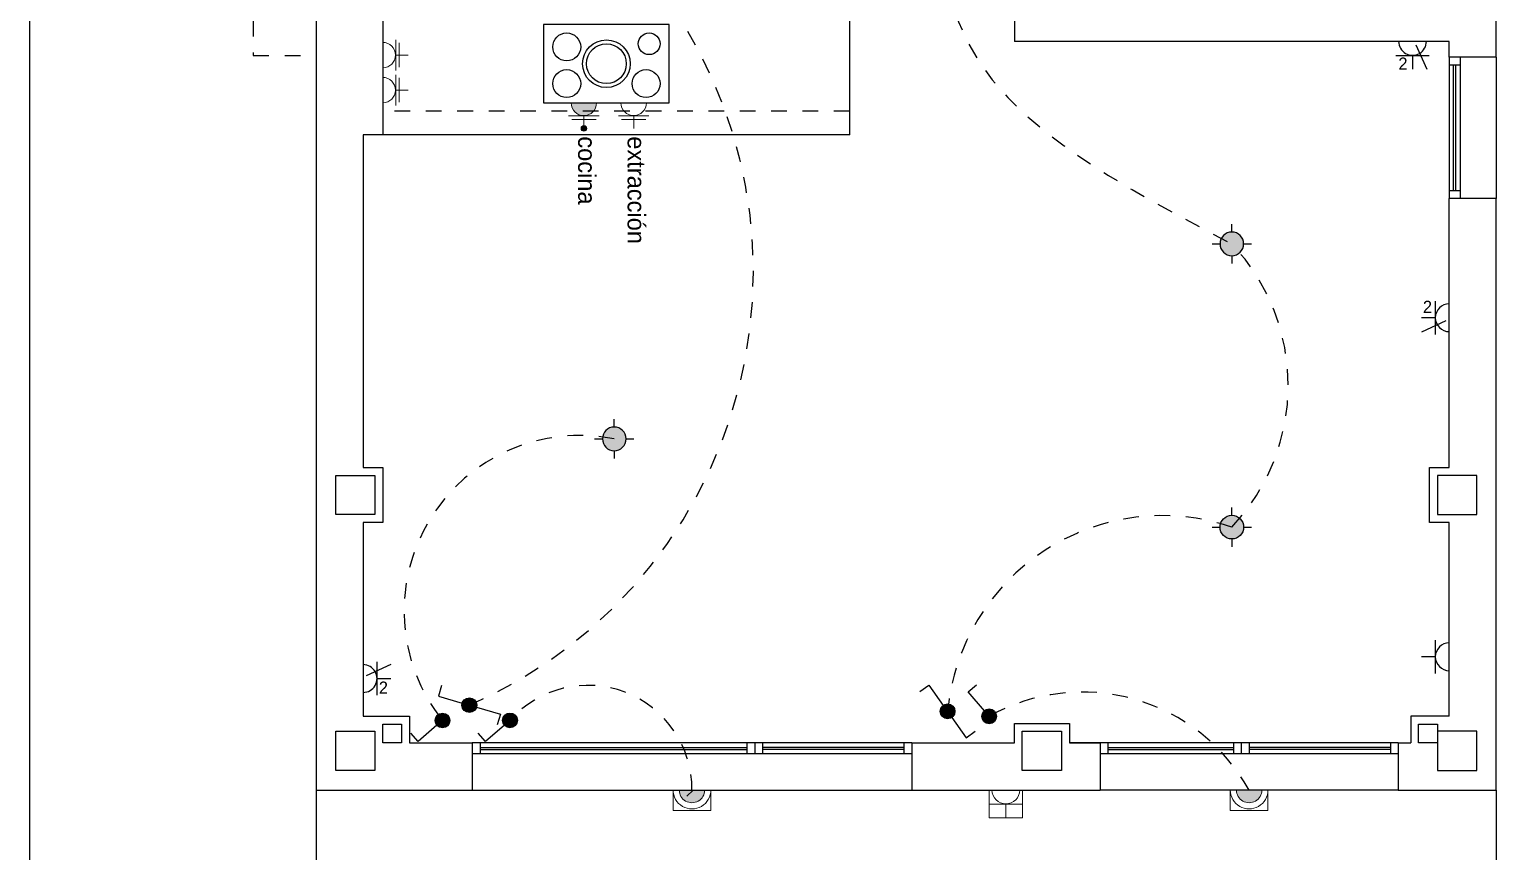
# Model space of a CAD drawing. Header units: millimetres. Extents: x 441156 to 441876, y 4514765 to 4515211.
# Drawn here: x 441363.37 to 441372.73, y 4514925.91 to 4514931.15 of the extents above; entities that cross this region are included whole.
import ezdxf

# ---------------------------------------------------------------- set-up
doc = ezdxf.new("R2010")
doc.units = ezdxf.units.MM
for name, pattern in [('CONTINUA', [0]), ('CYPE_RAYAPUNTO', [0.4125, 0.2025, -0.105, 0, -0.105]), ('HIDDEN', [0.375, 0.25, -0.125]), ('RAYITAS', [0.375, 0.25, -0.125])]:
    doc.linetypes.add(name, pattern=pattern)
doc.layers.add('01_cartela', color=6, linetype='Continuous', plot=False)
for name, color, linetype in [('01_eléctrico', 170, 'Continuous'), ('01_enchufes', 38, 'Continuous'), ('01_mono BAJA', 2, 'Continuous'), ('01_proyección', 4, 'RAYITAS'), ('01_textos', 7, 'Continuous'), ('INGIN ELECTRICIDAD ALUMBRADO', 120, 'HIDDEN')]:
    doc.layers.add(name, color=color, linetype=linetype)
doc.layers.add('INGIN ELECTRICIDAD FUERZA', color=38, linetype='Continuous', lineweight=5)
doc.styles.add('BERNARDO', font='')
doc.styles.add('EBRA', font='')
doc.styles.get('BERNARDO').set_extended_font_data('Century Gothic')
doc.styles.get('EBRA').set_extended_font_data('Century Gothic')

# ---------------------------------------------------------------- blocks, each defined once
blk = doc.blocks.new('PUNTO LUZ ESTANCO')
at = {"layer": 'INGIN ELECTRICIDAD ALUMBRADO', "linetype": 'CONTINUA', "lineweight": 13}
h = blk.add_hatch(color=170, dxfattribs=at)
h.dxf.hatch_style = 1
h.paths.add_polyline_path([(53.50630562564176, -2.732253006426607), (53.67235039588125, -2.732253006426607, 1)])
h = blk.add_hatch(dxfattribs=at)
h.set_pattern_fill('ANSI31', color=256)
h.set_pattern_definition([(45, (0, 0), (-0.08838834764831843, 0.08838834764831845), [])])
h.paths.add_polyline_path([(53.53630562564176, -2.732253006426607), (53.64235039588125, -2.732253006426607, 1)])
at = {"layer": 'INGIN ELECTRICIDAD ALUMBRADO', "color": 170, "linetype": 'CONTINUA', "lineweight": 13}
blk.add_lwpolyline([(53.46606485859957, -2.597767605446279), (53.71259116292344, -2.597767605446279), (53.71259116292344, -2.732253006426607), (53.46606485859957, -2.732253006426607)], close=True, dxfattribs=at)
for radius in [0.1232631521619325, 0.08302238511974597]:
    blk.add_arc((53.58932801076151, -2.732253006426607), radius, 0, 180, dxfattribs=at)
blk = doc.blocks.new('Tabla de simbolos_Salida para lampara incandescente_ vapor de mercurio o similar_ empotrada en techo')
at = {"layer": '01_eléctrico'}
h = blk.add_hatch(color=170, dxfattribs=at)
edge = h.paths.add_edge_path()
edge.add_arc((0, 0), 0.0825, 0, 360)
at = {"layer": '01_eléctrico', "color": 170}
for p, q in [((0, 0.0825), (0, 0.1375)), ((-0.1375, 0), (-0.0825, 0)), ((0.0825, 0), (0.1375, 0)), ((0, -0.0825), (0, -0.1375))]:
    blk.add_line(p, q, dxfattribs=at)
blk.add_circle((0, 0), 0.0825, dxfattribs=at)
blk = doc.blocks.new('A$C05441830')
at = {"layer": '01_mono BAJA', "color": 254, "linetype": 'CONTINUA'}
for p, q in [((7.920336843992118, 7.669677982106805), (7.920336843875702, 13.24967797938734)), ((4.850336843926925, 8.70713317207992), (4.850336843926925, 7.769677980802953)), ((0.4003368437988684, 8.217177142389119), (0.400336843857076, 2.999677979387343)), ((0.8253368439036421, 8.217177142389119, 5.307373365237567e-07), (0.8253368438454345, 7.174677141942084, 5.307373365237567e-07)), ((3.800336843880359, 7.174677141942084), (3.800336843880359, 7.924677141942084)), ((7.620336843945552, 7.769677980802953), (4.850336843926925, 7.769677980802953)), ((7.620336844003759, 7.669677981175482), (7.620336843945552, 7.769677979871631)), ((7.620317887340207, 7.619682592339814, -2.222830971732036e-06), (7.6903178866487, 7.619681166484952, -2.222830971732036e-06)), ((7.920336843759287, 7.669677981175482, -2.222830971732036e-06), (7.620318525878247, 7.669677981175482, -2.222830971732036e-06)), ((7.620318525878247, 7.669677981175482, -2.222830971732036e-06), (7.620318525878247, 6.769677980802953, -2.222830971732036e-06)), ((7.648314459307585, 6.819675650447607, -2.222830972633726e-06), (7.648334816971328, 7.619682021439075, -2.222830972633727e-06)), ((7.662314459739719, 6.819675365462899, -2.222830972633726e-06), (7.662334817345254, 7.619681736454368, -2.222830972633727e-06)), ((7.69031852617627, 7.669677981175482, -2.222830971732036e-06), (7.69031852617627, 6.769677980802953, -2.222830971732036e-06)), ((7.920336843759287, 7.669677981175482, -2.222830971732036e-06), (7.920336843759287, 6.769677980802953, -2.222830971732036e-06)), ((0.7003368438454345, 7.174677142873406), (0.7003368438454345, 5.054677980020642)), ((0.8253368439036421, 7.174677141942084), (0.7003368438454345, 7.174677141942084)), ((3.800336843880359, 7.174677141942084), (0.8253368438454345, 7.174677141942084)), ((7.620297529676463, 6.819676220417023, -2.222830971732035e-06), (7.690297529043164, 6.819674795493484, -2.222830971732035e-06)), ((7.92033684393391, 6.769677980802953, -2.222830971732036e-06), (7.620318525878247, 6.769677980802953, -2.222830971732036e-06)), ((7.620336843770929, 5.054677980951965), (7.620336843770929, 6.769677982665598, -2.222830973508394e-06)), ((7.92033684393391, 2.999677979387343), (7.92033684393391, 6.769677980802953)), ((7.495337071944959, 4.704677981324494, -2.158720566690815e-05), (7.495337071944959, 5.054677981883287, -2.158720566690815e-05)), ((7.495337071944959, 5.054677981883287, -2.158720566690815e-05), (7.620337208441924, 5.054677981883287, -2.158720566690815e-05)), ((0.7003368438454345, 4.704677980393171), (0.7003368438454345, 3.469677979126573)), ((7.620337208441924, 4.704677981324494, -2.158720566690815e-05), (7.495337071944959, 4.704677981324494, -2.158720566690815e-05)), ((7.620336843770929, 3.46967797819525), (7.620336843770929, 4.704677981324494)), ((0.7003368439618498, 3.469677979126573), (0.995306282187812, 3.469677979126573)), ((0.995306282187812, 3.469677979126573), (0.9953062822460197, 3.299677979201078)), ((7.620336843887344, 3.469677979126573), (7.375336707453243, 3.469677979126573)), ((7.375336707453243, 3.469677979126573), (7.375336707627866, 3.299677980132401, 1.070104252505718e-07)), ((0.9953062822460197, 3.299677979201078), (1.39549861557316, 3.299677979201078)), ((1.395498615514953, 3.299677981995046), (1.395498615514953, 2.999677982181311)), ((4.195498615677934, 3.299598849378526, 1.438546984373727e-06), (1.395498615398537, 3.299644652754068)), ((1.445498615445103, 3.299681796692312), (1.445498615445103, 3.229681796394289)), ((3.145501801220234, 3.299638414755464, 1.438546978156478e-06), (3.145501801220234, 3.229638415388763, 1.438546978156478e-06)), ((3.195498615794349, 3.299638414755464, 1.438546978156478e-06), (3.195498615794349, 3.229638415388763, 1.438546978156478e-06)), ((3.245498615782708, 3.299638414755464, 1.438546978156478e-06), (3.245498615782708, 3.229638415388763, 1.438546978156478e-06)), ((4.145128550881054, 3.299681796692312, 1.438546980692533e-06), (4.145128550881054, 3.229681796394289, 1.438546980692533e-06)), ((4.195498615852557, 3.299598848447204, 3.129462420328761e-06), (4.850336405856069, 3.299598849378526, 1.734793290241672e-06)), ((4.195498615736142, 3.299598849378526, 1.438546981012136e-06), (4.195498615852557, 2.999677982181311, 1.438546981012136e-06)), ((5.395498177735135, 3.299677981995046, 1.438546977712389e-06), (5.200336405832786, 3.299677981995046, 1.734793290241672e-06)), ((5.20033684396185, 3.299677979201078), (5.395498615747783, 3.299677978269756)), ((7.295498615771066, 3.299641339108348, 1.438546977268299e-06), (5.395498615747783, 3.299677981995046, 1.438546977268299e-06)), ((5.395498615747783, 3.299677982926369, 1.438546977268299e-06), (5.395498615747783, 2.999711310490966, 1.438546977268299e-06)), ((5.445498177781701, 3.299677981995046, 1.438546977712389e-06), (5.445498177781701, 3.229677981697023, 1.438546977712389e-06)), ((6.245501801196951, 3.299673672765493, 1.438546977268299e-06), (6.245501801196951, 3.229673673398793, 1.438546977268299e-06)), ((6.295498615771066, 3.299673672765493, 1.438546977268299e-06), (6.295498615771066, 3.229673673398793, 1.438546977268299e-06)), ((6.345498615759425, 3.299673672765493, 1.438546977268299e-06), (6.345498615759425, 3.229673673398793, 1.438546977268299e-06)), ((7.2454986157245, 3.299714107066393, 1.438546977268299e-06), (7.2454986157245, 3.22971410676837, 1.438546977268299e-06)), ((7.295498615771066, 3.299711311236024, 1.438546977268299e-06), (7.295498615712859, 2.999677982181311, 1.438546977268299e-06)), ((7.295498615712859, 3.299677979201078), (7.375336707627866, 3.299677980132401)), ((4.195498615677934, 3.229677981697023, 1.438546984373727e-06), (1.395498615398537, 3.229632178321481)), ((1.445498615445103, 3.27164438937325, 1.43854698723803e-06), (3.145498615805991, 3.27164438739419, 1.438546977254787e-06)), ((1.445498615445103, 3.257644388941117, 1.43854698723803e-06), (3.145498615805991, 3.257644386962056, 1.438546977254787e-06)), ((4.145128550881054, 3.27164438739419, 1.438546979790843e-06), (3.245498615782708, 3.27164438739419, 1.438546977254787e-06)), ((4.145128550881054, 3.257644386962056, 1.438546979790843e-06), (3.245498615782708, 3.257644386962056, 1.438546977254787e-06)), ((7.295498615771066, 3.229702149517834, 1.438546977268299e-06), (5.395498615747783, 3.229665506631136, 1.438546977268299e-06)), ((5.445498177781701, 3.271640573628247, 1.438546976810698e-06), (6.245501801196951, 3.27167964540422, 1.438546976366609e-06)), ((5.445498177781701, 3.257640573196113, 1.438546976810698e-06), (6.245501801196951, 3.257679644972086, 1.438546976366609e-06)), ((7.2454986157245, 3.271676698699594, 1.438546976366609e-06), (6.345495430345181, 3.27167964540422, 1.438546976366609e-06)), ((7.2454986157245, 3.25767669826746, 1.438546976366609e-06), (6.345495430345181, 3.257679644972086, 1.438546976366609e-06)), ((0.400336843857076, 2.999677979387343), (1.395498615514953, 2.999677979387343)), ((0.4003517775563523, 2.99967797845602), (0.4003517775563523, -0.0003220196813344955)), ((1.395498615398537, 2.999677982181311), (4.195498615677934, 2.999677982181311, 1.438546984373727e-06)), ((4.195498615736142, 2.999677982181311, 3.092413362332912e-06), (5.395498615747783, 2.999677982181311, 1.438546977268299e-06)), ((7.295498615771066, 2.999677982181311, 1.438546977268299e-06), (5.395498615747783, 2.999677982181311, 1.438546977268299e-06)), ((7.295498615654651, 2.999677979387343), (7.92033684393391, 2.999677979387343)), ((7.92033684393391, 2.999677979387343), (7.92033684393391, -0.0003220206126570702))]:
    blk.add_line(p, q, dxfattribs=at)
for points in [[(1.850335732335225, 7.377402495592833), (2.6503357301699, 7.377461073920131), (2.650299118948169, 7.877461072057486), (1.850299121113494, 7.877402493730187)], [(0.775336843857076, 4.754677980206907), (0.525336843857076, 4.754677980206907), (0.525336843857076, 5.004677980206907), (0.775336843857076, 5.004677980206907), (0.775336843857076, 4.754677980206907)], [(7.545337028452195, 4.754677980206907), (7.795337028452195, 4.754677980206907), (7.795337028452195, 5.004677980206907), (7.545337028452195, 5.004677980206907), (7.545337028452195, 4.754677980206907)], [(0.775336843857076, 3.124677979387343), (0.525336843857076, 3.124677979387343), (0.525336843857076, 3.374677979387343), (0.775336843857076, 3.374677979387343), (0.775336843857076, 3.124677979387343)], [(0.8253062822041102, 3.419677979312837), (0.9453062821994536, 3.419677979312837), (0.9453062821994536, 3.299677979201078), (0.8253062822041102, 3.299677979201078)], [(5.150336843915284, 3.124677982181311), (4.900336843915284, 3.124677982181311), (4.900336843915284, 3.374677982181311), (5.150336843915284, 3.374677982181311), (5.150336843915284, 3.124677982181311)], [(7.425336707441602, 3.419677979312837), (7.545336707436945, 3.419677979312837), (7.545336707436945, 3.299677979201078), (7.425336707441602, 3.299677979201078)], [(7.545337028452195, 3.124677979387343), (7.795337028452195, 3.124677979387343), (7.795337028452195, 3.374677979387343), (7.545337028452195, 3.374677979387343), (7.545337028452195, 3.124677979387343)]]:
    blk.add_lwpolyline(points, close=True, dxfattribs=at)
at = {"layer": '01_mono BAJA', "color": 254, "linetype": 'CONTINUA', "elevation": 5.307373365866472e-07}
blk.add_lwpolyline([(0.7003215760923922, 5.054677980020642), (0.8253368438454345, 5.054677980020642), (0.8253368438454345, 4.704677980393171), (0.7003368439618498, 4.704677980393171)], dxfattribs=at)
at = {"layer": '01_mono BAJA', "color": 254, "linetype": 'CONTINUA'}
blk.add_lwpolyline([(4.850336843926925, 3.299598849378526), (4.850336843926925, 3.424677981995046), (5.200336843903642, 3.424677981995046), (5.20033684396185, 3.299677981995046)], dxfattribs=at)
for centre, radius in [((1.997532245062757, 7.734465964138508), 0.08904847114415482), ((2.250317425641697, 7.627431783825159), 0.1518055620857002), ((2.522868318483233, 7.754287268035114), 0.06926563296337918), ((2.250317425641697, 7.627431783825159), 0.1268055620857002), ((1.997549370920751, 7.500577747821808), 0.08904847114415482), ((2.503104054776486, 7.500614766031504), 0.08904847114415482)]:
    blk.add_circle(centre, radius, dxfattribs=at)
at = {"layer": '01_proyección', "color": 120, "ltscale": 0.25}
blk.add_line((3.800336843880359, 7.324677142314613), (0.8253368438454345, 7.324677142314613), dxfattribs=at)
at = {"layer": '01_proyección', "color": 120, "ltscale": 0.25, "elevation": -1.30406075497055e-06}
blk.add_lwpolyline([(7.92033684393391, 10.59967769961804), (8.120336843887344, 10.59967769961804), (8.120336843887344, 13.69972643163055), (0.0003368438337929547, 13.69972643163055), (0.0003368438337929547, 7.679677978157997), (0.4003368437988684, 7.679677978157997)], dxfattribs=at)

msp = doc.modelspace()

# ---------------------------------------------------------------- hatches: boundary and pattern name
at = {"layer": '01_eléctrico'}
h = msp.add_hatch(color=256, dxfattribs=at)
h.dxf.hatch_style = 1
edge = h.paths.add_edge_path()
edge.add_arc((441366.175405719, 4514926.841981201), 0.04703331445313394, 134.7574741909385, 494.7574741909385)
h = msp.add_hatch(color=256, dxfattribs=at)
h.dxf.hatch_style = 1
edge = h.paths.add_edge_path()
edge.add_arc((441366.0043123471, 4514926.744431714), 0.04703331445313395, 541.9614974540831, 901.9614974540831)
h = msp.add_hatch(color=256, dxfattribs=at)
h.dxf.hatch_style = 1
edge = h.paths.add_edge_path()
edge.add_arc((441366.4341591218, 4514926.745059738), 0.04703331445313395, 541.9614974540831, 901.9614974540831)
h = msp.add_hatch(color=256, dxfattribs=at)
h.dxf.hatch_style = 1
edge = h.paths.add_edge_path()
edge.add_arc((441369.2222212328, 4514926.802571307), 0.04703331445313395, -205.79063565737022, 154.2093643426298, ccw=False)
h = msp.add_hatch(color=256, dxfattribs=at)
h.dxf.hatch_style = 1
edge = h.paths.add_edge_path()
edge.add_arc((441369.4874663671, 4514926.77081833), 0.04703331445313395, 541.9614974540831, 901.9614974540831)
at = {"layer": 'INGIN ELECTRICIDAD FUERZA'}
h = msp.add_hatch(color=256, dxfattribs=at)
edge = h.paths.add_edge_path()
edge.add_line((441366.9049501711, 4514930.678969773), (441366.9859500214, 4514930.67912562))
edge.add_arc((441366.9049501711, 4514930.678969773), 0.08100000000000002, -539.8897607500297, -359.8897607500297, ccw=False)
edge.add_line((441366.8239503208, 4514930.678813927), (441366.9049501701, 4514930.678969773))
h = msp.add_hatch(color=256, dxfattribs=at)
edge = h.paths.add_edge_path()
edge.add_arc((441366.9052618652, 4514930.516970073), 0.018, 0, 360)

# ---------------------------------------------------------------- linework, layer by layer
at = {"layer": '01_cartela', "color": 3}
msp.add_lwpolyline([(441363.3718226749, 4514938.703689482), (441363.3718226749, 4514917.16866547), (441394.0098107352, 4514917.16866547), (441394.0098107352, 4514938.703689482)], close=True, dxfattribs=at)
at = {"layer": '01_eléctrico'}
for points, elevation in [([(441365.9979181724, 4514926.967747139), (441365.9780032795, 4514926.900066301), (441366.1302851622, 4514926.855257796)], 2.257018599874528e-06), ([(441369.0455963699, 4514926.929545943), (441369.1031298457, 4514926.970377276), (441369.1950003438, 4514926.840926956)], 8.062038612679487e-06), ([(441369.4567041743, 4514926.806396698), (441369.3528817754, 4514926.926473686), (441369.4062493268, 4514926.972616975)], 8.327407280627711e-06), ([(441366.2205262768, 4514926.828704607), (441366.3728081581, 4514926.783896101), (441366.3528932665, 4514926.716215264)], 2.257018599874528e-06), ([(441365.9687352705, 4514926.713669522), (441365.8486582817, 4514926.609847123), (441365.8025149939, 4514926.663214674)], 5.173391399555929e-06), ([(441366.3985820452, 4514926.714297546), (441366.2785050564, 4514926.610475147), (441366.2323617686, 4514926.663842699)], 5.173391398988785e-06), ([(441369.2494421214, 4514926.764215656), (441369.3413126207, 4514926.634765337), (441369.3988460958, 4514926.67559667)], 8.062038612679487e-06)]:
    msp.add_lwpolyline(points, dxfattribs=dict(at, elevation=elevation))
for centre, radius in [((441366.175405719, 4514926.841981201, 2.257018599874528e-06), 0.04703331445313394), ((441366.0043123471, 4514926.744431714, 4.855743684091654e-06), 0.0470333144531242), ((441366.4341591218, 4514926.745059738, 4.855743683524509e-06), 0.0470333144531242), ((441369.2222212328, 4514926.802571307, 8.062038612679487e-06), 0.04703331445313395), ((441369.4874663671, 4514926.77081833, 8.327407281194855e-06), 0.0470333144531242)]:
    msp.add_circle(centre, radius, dxfattribs=at)
at = {"layer": '01_eléctrico', "color": 170, "linetype": 'CYPE_RAYAPUNTO', "ltscale": 0.25}
for centre, radius, start, end in [((441364.9728240038, 4514929.604082396, 5.728648551587428e-06), 3.012541418953976, 293.5276613103812, 45.11967399394552), ((441370.0798081533, 4514928.878707871, 5.197944860958226e-06), 1.313073183484878, 316.5813153685247, 43.41868469225633), ((441366.8774117649, 4514927.44275525, 6.036105649309675e-06), 1.118015363549732, 78.5914896850459, 218.653565595785), ((441370.5906741927, 4514926.675141688, 5.197944860958226e-06), 1.374373242384915, 71.20123024622113, 174.6799888328691), ((441366.9304765618, 4514926.305085136, 5.917218356697805e-06), 0.6632560998625888, 359.6657579674149, 138.4437103236028), ((441370.0811031479, 4514925.708984604, 8.327407281194855e-06), 1.216509551835524, 29.1323320797554, 119.2081391911289)]:
    msp.add_arc(centre, radius, start, end, dxfattribs=at)
msp.add_spline([(441368.8235755648, 4514933.285999038, 5.728648551587428e-06), (441369.202085545, 4514932.800686598, 5.728648551587428e-06), (441369.2269488477, 4514931.476985721, 5.728648551587428e-06), (441371.0335596043, 4514929.781215131, 5.197944860958226e-06)], degree=3, dxfattribs=at)
at = {"layer": '01_enchufes'}
for p, q in [((441372.2050507228, 4514931.048817823, 5.197944860958228e-06), (441372.2759605479, 4514930.893644433, 5.197944860958228e-06)), ((441372.0787360399, 4514930.980872572, 5.197944860958228e-06), (441372.2913087439, 4514930.980872571, 5.197944860958228e-06)), ((441372.1850223933, 4514930.98264401, 5.197944860958228e-06), (441372.1850223914, 4514930.89407205, 5.197944860958228e-06)), ((441372.3282165363, 4514929.416692493, 4.66720728861941e-06), (441372.3282165347, 4514929.204119788, 4.66720728861941e-06)), ((441372.3961617872, 4514929.29037781, 4.66720728861941e-06), (441372.240988397, 4514929.219467985, 4.66720728861941e-06)), ((441372.3299879745, 4514929.310406139, 4.66720728861941e-06), (441372.241416015, 4514929.310406141, 4.66720728861941e-06)), ((441372.3282162057, 4514927.256624011, 5.197944860958228e-06), (441372.3282162042, 4514927.044051306, 5.197944860958228e-06)), ((441365.5209577515, 4514927.031741967, 5.197944860958228e-06), (441365.6761311417, 4514927.102651792, 5.197944860958228e-06)), ((441365.5889030027, 4514926.905427284, 5.197944860958228e-06), (441365.5889030037, 4514927.117999989, 5.197944860958228e-06)), ((441372.3299876439, 4514927.150337658, 5.197944860958228e-06), (441372.2414156844, 4514927.15033766, 5.197944860958228e-06)), ((441365.5871315639, 4514927.011713637, 5.197944860958228e-06), (441365.675703524, 4514927.011713635, 5.197944860958228e-06))]:
    msp.add_line(p, q, dxfattribs=at)
for centre, start, end in [((441372.1850223933, 4514931.07121597, 5.197944860958228e-06), 179.9999996798349, 359.9999996798349), ((441372.4185599348, 4514929.310406139, 4.66720728861941e-06), 89.99999967983489, 269.9999996798348), ((441372.4185596042, 4514927.150337658, 5.197944860958228e-06), 89.99999967983489, 269.9999996798348), ((441365.4985596038, 4514927.011713637, 5.197944860958228e-06), 269.9999996798348, 89.99999967983489)]:
    msp.add_arc(centre, 0.08857196028703604, start, end, dxfattribs=at)
at = {"layer": 'INGIN ELECTRICIDAD FUERZA'}
for p, q in [((441365.7061796039, 4514931.081085192, 5.728682197059243e-06), (441365.7061796039, 4514930.886685191, 5.728682197059243e-06)), ((441365.7288596043, 4514931.061645191, 5.728682197059243e-06), (441365.7288596043, 4514930.906125192, 5.728682197059243e-06)), ((441365.7045596037, 4514930.983885191, 5.728682197059243e-06), (441365.7855596039, 4514930.983885191, 5.728682197059243e-06)), ((441365.7061796039, 4514930.857918242, 5.728682197059243e-06), (441365.7061796039, 4514930.663518243, 5.728682197059243e-06)), ((441365.7288596043, 4514930.838478241, 5.728682197059243e-06), (441365.7288596043, 4514930.682958242, 5.728682197059243e-06)), ((441365.7045596037, 4514930.760718241, 5.728682197059243e-06), (441365.7855596039, 4514930.760718241, 5.728682197059243e-06)), ((441366.8079093148, 4514930.596162911, 2.44429247095336e-06), (441367.0023089548, 4514930.596536943, 2.44429247095336e-06)), ((441366.8273929156, 4514930.573520356, 2.44429247095336e-06), (441366.9829126283, 4514930.573819581, 2.44429247095336e-06)), ((441366.9051060186, 4514930.597969923, 2.44429247095336e-06), (441366.9052618652, 4514930.516970073, 2.44429247095336e-06)), ((441367.3194315924, 4514930.596363401, 2.44429247095336e-06), (441367.125031593, 4514930.596363401, 2.44429247095336e-06)), ((441367.2999915925, 4514930.573683402, 2.44429247095336e-06), (441367.1444715929, 4514930.573683402, 2.44429247095336e-06)), ((441367.2222315927, 4514930.597983401, 2.44429247095336e-06), (441367.2222315927, 4514930.516983401, 2.44429247095336e-06)), ((441369.4875213761, 4514926.124215971, 7.463425030758833e-06), (441369.4875213761, 4514926.301215971, 7.463425030758833e-06)), ((441369.4875213761, 4514926.301215971, 7.463425030758833e-06), (441369.6999213763, 4514926.301215971, 7.463425030758833e-06)), ((441369.6999213763, 4514926.301215971, 7.463425030758833e-06), (441369.6999213763, 4514926.124215971, 7.463425030758833e-06)), ((441369.6999213763, 4514926.21094597, 7.463425030758833e-06), (441369.4875213761, 4514926.21094597, 7.463425030758833e-06)), ((441369.5937213759, 4514926.21271597, 7.463425030758833e-06), (441369.5937213759, 4514926.124215971, 7.463425030758833e-06)), ((441369.6999213763, 4514926.124215971, 7.463425030758833e-06), (441369.4875213761, 4514926.124215971, 7.463425030758833e-06))]:
    msp.add_line(p, q, dxfattribs=at)
msp.add_circle((441366.9052618652, 4514930.516970073, 2.44429247095336e-06), 0.018, dxfattribs=at)
for centre, radius, start, end in [((441365.6235596044, 4514930.983885191, 5.728682197059243e-06), 0.08100000000000002, 270, 90), ((441365.6235596044, 4514930.760718241, 5.728682197059243e-06), 0.08100000000000002, 270, 90), ((441366.9049501711, 4514930.678969773, 2.44429247095336e-06), 0.08100000000000002, 180.1102392145033, 0.1102392145032867), ((441367.2222315927, 4514930.678983402, 2.44429247095336e-06), 0.08100000000000002, 180, 0), ((441369.5937213759, 4514926.301215971, 7.463425030758833e-06), 0.08849999999978378, 180, 0)]:
    msp.add_arc(centre, radius, start, end, dxfattribs=at)

# ---------------------------------------------------------------- block references
at = {"layer": '01_eléctrico'}
for name, p, xscale, yscale, zscale, rotation in [('Tabla de simbolos_Salida para lampara incandescente_ vapor de mercurio o similar_ empotrada en techo', (441371.0335596043, 4514929.781215131, 5.197944860958226e-06), -0.9132104347832198, 0.9132104347832198, 0.9132104347832198, 180), ('Tabla de simbolos_Salida para lampara incandescente_ vapor de mercurio o similar_ empotrada en techo', (441367.0985584917, 4514928.538680648, 6.036105649309675e-06), -0.9132104347832198, 0.9132104347832198, 0.9132104347832198, 180), ('PUNTO LUZ ESTANCO', (441419.8433292975, 4514923.637526456, 2.976292095614104e-06), 0.9749999999999999, 0.9749999999999999, 0.9749999999999999, 180.0002820034289), ('PUNTO LUZ ESTANCO', (441423.3933292973, 4514923.637526456, 7.796669943473921e-06), 0.9749999999999999, 0.9749999999999999, 0.9749999999999999, 180.0002820034289)]:
    msp.add_blockref(name, p, dxfattribs=dict(at, xscale=xscale, yscale=yscale, zscale=zscale, rotation=rotation))
at = {"layer": '01_eléctrico', "xscale": 0.9132104347832198, "yscale": 0.9132104347832198, "zscale": 0.9132104347832198}
msp.add_blockref('Tabla de simbolos_Salida para lampara incandescente_ vapor de mercurio o similar_ empotrada en techo', (441371.0335596043, 4514927.976200612, 5.197944860958226e-06), dxfattribs=at)
at = {"layer": '01_mono BAJA', "color": 254, "linetype": 'CONTINUA'}
msp.add_blockref('A$C05441830', (441364.7982227604, 4514923.301537989, 5.197944860958228e-06), dxfattribs=at)

# ---------------------------------------------------------------- texts
at = {"layer": '01_enchufes', "style": 'EBRA'}
for p in [(441372.0948627734, 4514930.890105664, 5.197944860958228e-06), (441372.2507818811, 4514929.340500072, 4.66720728861941e-06), (441365.5985664924, 4514926.914285335, 5.197944860958228e-06)]:
    msp.add_text('2', height=0.07830029197710134, dxfattribs=at).set_placement(p)
at = {"layer": '01_textos', "color": 7, "ltscale": 0.01, "style": 'BERNARDO'}
for s, p in [('cocina', (441366.8682593468, 4514930.46627747, 2.44429247095336e-06)), ('extracción', (441367.1834758848, 4514930.466280262, 2.44429247095336e-06))]:
    msp.add_text(s, height=0.1125, rotation=270, dxfattribs=at).set_placement(p)

doc.saveas('drawing.dxf')
